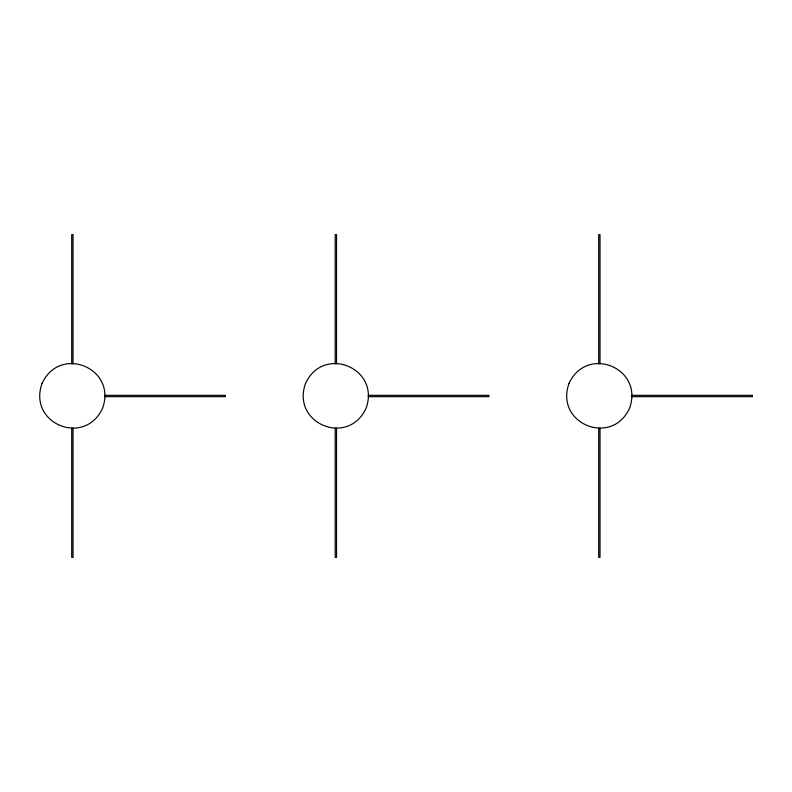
<?xml version="1.0" encoding="UTF-8"?>
<svg xmlns="http://www.w3.org/2000/svg" width="792" height="792" viewBox="0 0 792 792"><rect width="100%" height="100%" fill="white"/><g stroke="black" fill="none" stroke-linecap="round" stroke-linejoin="round"><path stroke-width="1.19" d="M104.752 395.337L225.423 395.337L225.423 396.663L104.752 396.663M368.25 395.337L488.912 395.337L488.912 396.663L368.25 396.663M631.739 395.337L752.4 395.337L752.4 396.663L631.739 396.663M600.019 363.875L600.019 234.59L598.693 234.59L598.693 363.875M600.019 428.125L600.019 557.41L598.693 557.41L598.693 428.125M336.521 363.875L336.521 234.59L335.204 234.59L335.204 363.875M336.521 428.125L336.521 557.41L335.204 557.41L335.204 428.125M73.032 363.875L73.032 234.59L71.716 234.59L71.716 363.875M73.032 428.125L73.032 557.41L71.716 557.41L71.716 428.125M42.095 383.318C27.433 423.463 84.516 447.104 102.534 408.355C117.196 368.211 60.103 344.57 42.095 383.318M305.583 383.318C290.921 423.463 348.005 447.104 366.023 408.355C380.685 368.211 323.601 344.57 305.583 383.318M569.072 383.318C554.41 423.463 611.493 447.104 629.511 408.355C644.173 368.211 587.09 344.57 569.072 383.318"/></g></svg>
